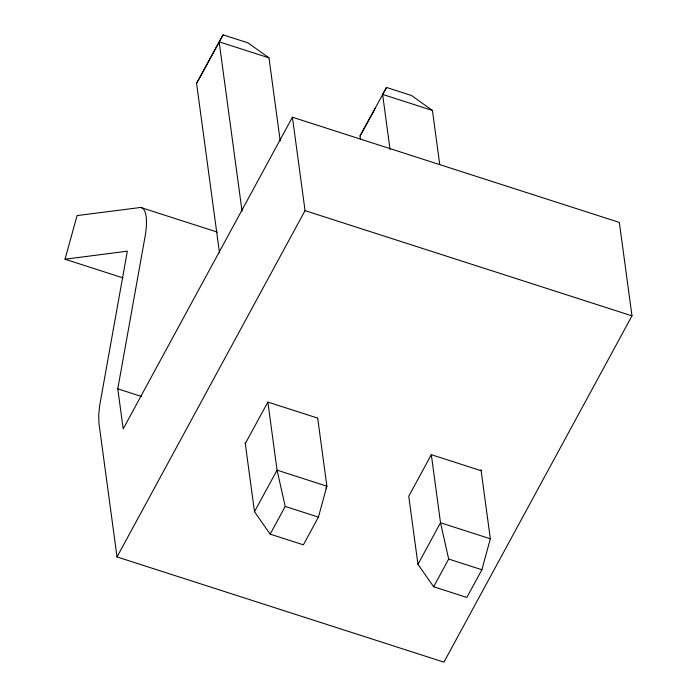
<?xml version="1.0" encoding="UTF-8"?>
<svg xmlns="http://www.w3.org/2000/svg" width="697" height="697" viewBox="0 0 697 697"><rect width="100%" height="100%" fill="white"/><g stroke="black" fill="none" stroke-linecap="round" stroke-linejoin="round"><path stroke-width="1.05" d="M65.021 259.232L127.342 251.164L99.688 405.462L98.678 415.36L98.974 423.454L117.018 556.929L443.937 662.15L631.979 315.854L619.345 222.421L292.418 117.201L123.186 428.864L117.776 388.821L145.438 234.523A45.723 13.713 -72.2 0 0 138.084 207.802L77.071 215.582L65.021 259.232L122.96 277.876M245.161 442.647L254.492 511.703L270.166 534.146L303.387 544.836L318.424 517.13L326.884 486.184L317.693 418.209M481.139 470.719L431.312 454.679L408.747 496.238L417.956 564.309L433.63 586.752L466.842 597.442L481.888 569.737L490.339 538.79L481.008 469.734M219.485 252.758L196.58 83.361L223.075 34.85L247.984 42.866L268.972 57.842L280.203 140.925M223.075 34.85L196.58 83.361M117.018 556.929L305.051 210.633L292.418 117.201M360.48 139.208L360.044 135.976L386.53 87.456L411.448 95.48L432.428 110.457L439.72 164.396M245.292 443.623L267.857 402.073L317.675 418.104M254.492 511.703L277.058 470.144L267.866 402.169M270.166 534.146L285.212 506.44L277.058 470.144L326.884 486.184L325.856 488.066M417.956 564.309L440.521 522.759L431.33 454.784M433.63 586.752L448.676 559.046L440.521 522.759L490.339 538.79M360.044 135.976L375.247 108.235M390.05 149.446L382.609 94.417L386.53 87.456M268.972 57.842L219.146 41.811L242.051 211.2M382.609 94.417L432.428 110.457M305.051 210.633L631.979 315.854M141.822 207.828L217.351 232.127M117.776 388.821L141.569 396.48M285.212 506.44L318.424 517.13M448.676 559.046L481.888 569.737"/></g></svg>
